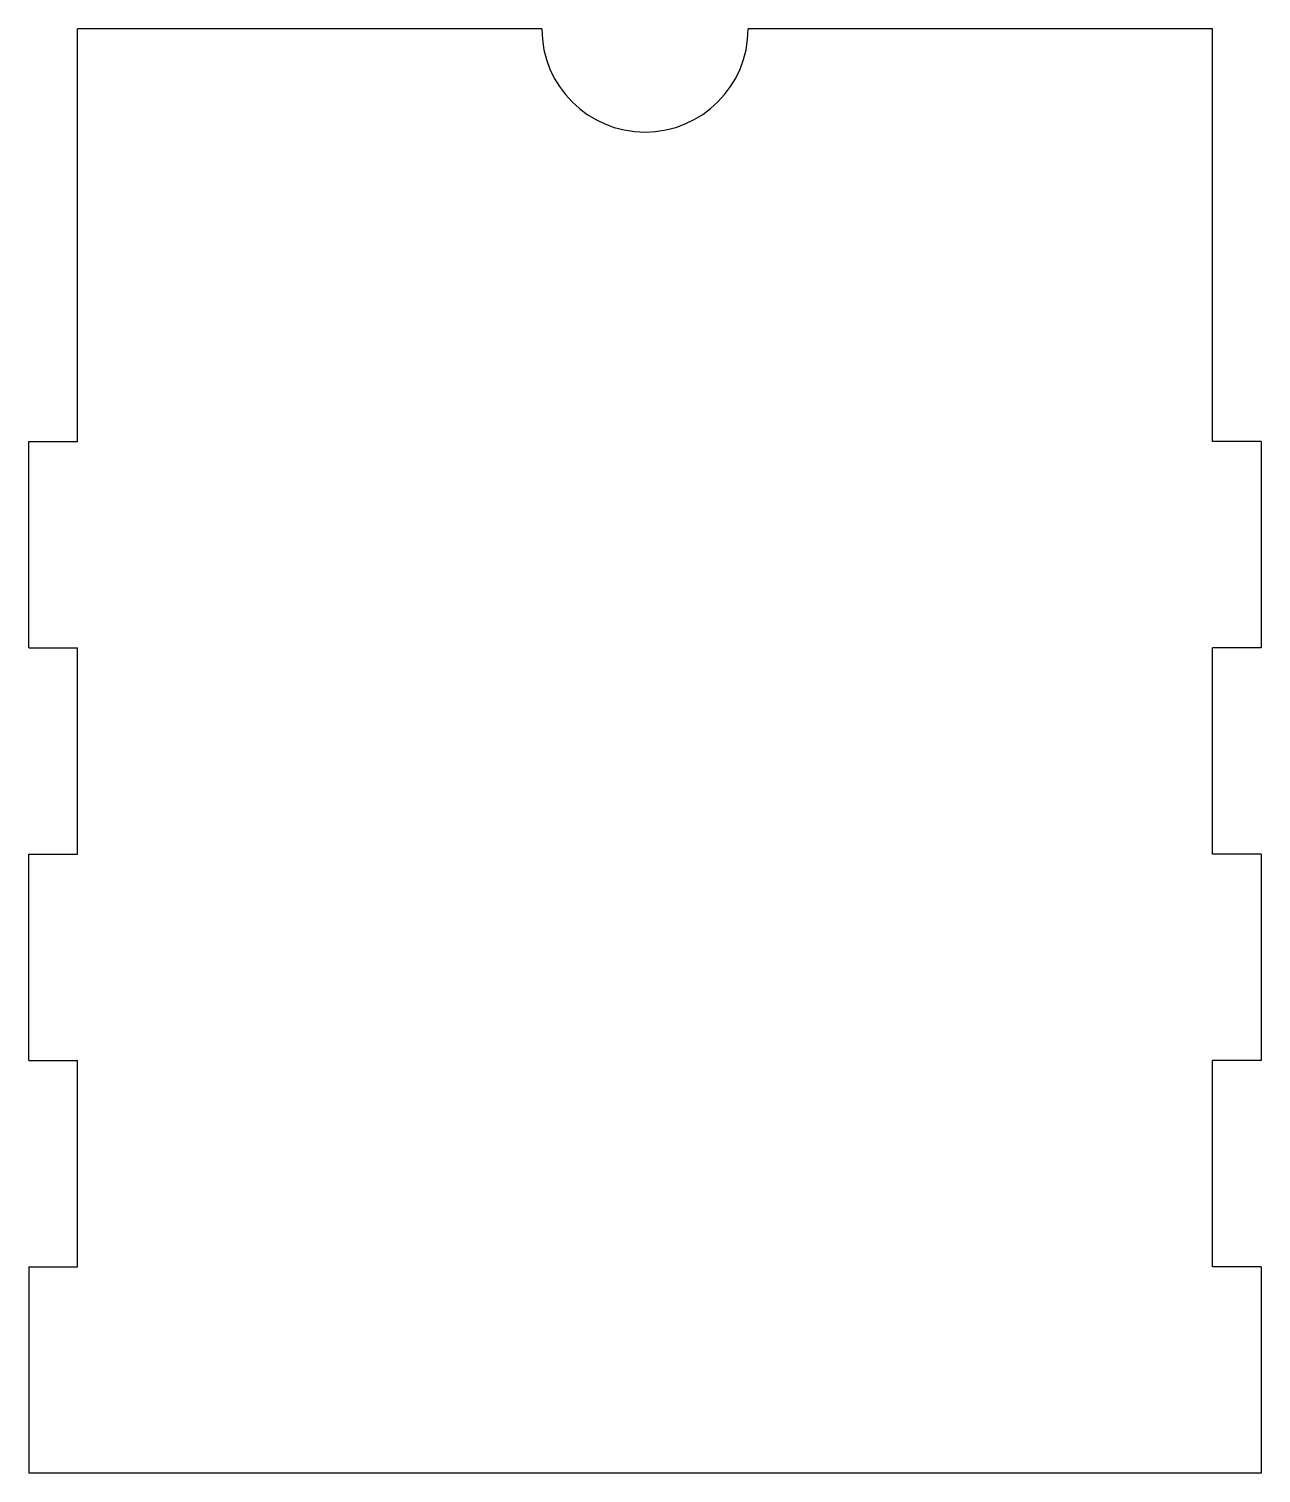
# Model space of a CAD drawing. Extents: x -1.49 to 1.49, y -1.75 to 1.75.
import ezdxf

# ---------------------------------------------------------------- set-up
doc = ezdxf.new("R2010")
doc.units = 0
doc.layers.add('VISIBLE', color=7, linetype='CONTINUOUS')

msp = doc.modelspace()

# ---------------------------------------------------------------- linework, layer by layer
at = {"layer": 'VISIBLE'}
for p, q in [((-0.25, 1.75), (-1.375, 1.75)), ((-1.375, 0.75), (-1.375, 1.75)), ((1.375, 1.75), (0.25, 1.75)), ((1.375, 0.75), (1.375, 1.75)), ((-1.493, 0.75), (-1.375, 0.75)), ((-1.493, 0.25), (-1.493, 0.75)), ((1.493, 0.75), (1.375, 0.75)), ((1.493, 0.75), (1.493, 0.25)), ((-1.493, 0.25), (-1.375, 0.25)), ((-1.375, -0.25), (-1.375, 0.25)), ((1.493, 0.25), (1.375, 0.25)), ((1.375, -0.25), (1.375, 0.25)), ((-1.493, -0.25), (-1.375, -0.25)), ((-1.493, -0.75), (-1.493, -0.25)), ((1.493, -0.25), (1.375, -0.25)), ((1.493, -0.25), (1.493, -0.75)), ((-1.493, -0.75), (-1.375, -0.75)), ((-1.375, -1.25), (-1.375, -0.75)), ((1.375, -1.25), (1.375, -0.75)), ((1.493, -0.75), (1.375, -0.75)), ((-1.493, -1.25), (-1.375, -1.25)), ((-1.493, -1.25), (-1.493, -1.75)), ((1.493, -1.25), (1.375, -1.25)), ((1.493, -1.25), (1.493, -1.75)), ((-1.375, -1.75), (-1.493, -1.75)), ((1.375, -1.75), (-1.375, -1.75)), ((1.493, -1.75), (1.375, -1.75))]:
    msp.add_line(p, q, dxfattribs=at)
msp.add_arc((0, 1.75), 0.25, 180, 0, dxfattribs=at)

doc.saveas('drawing.dxf')
